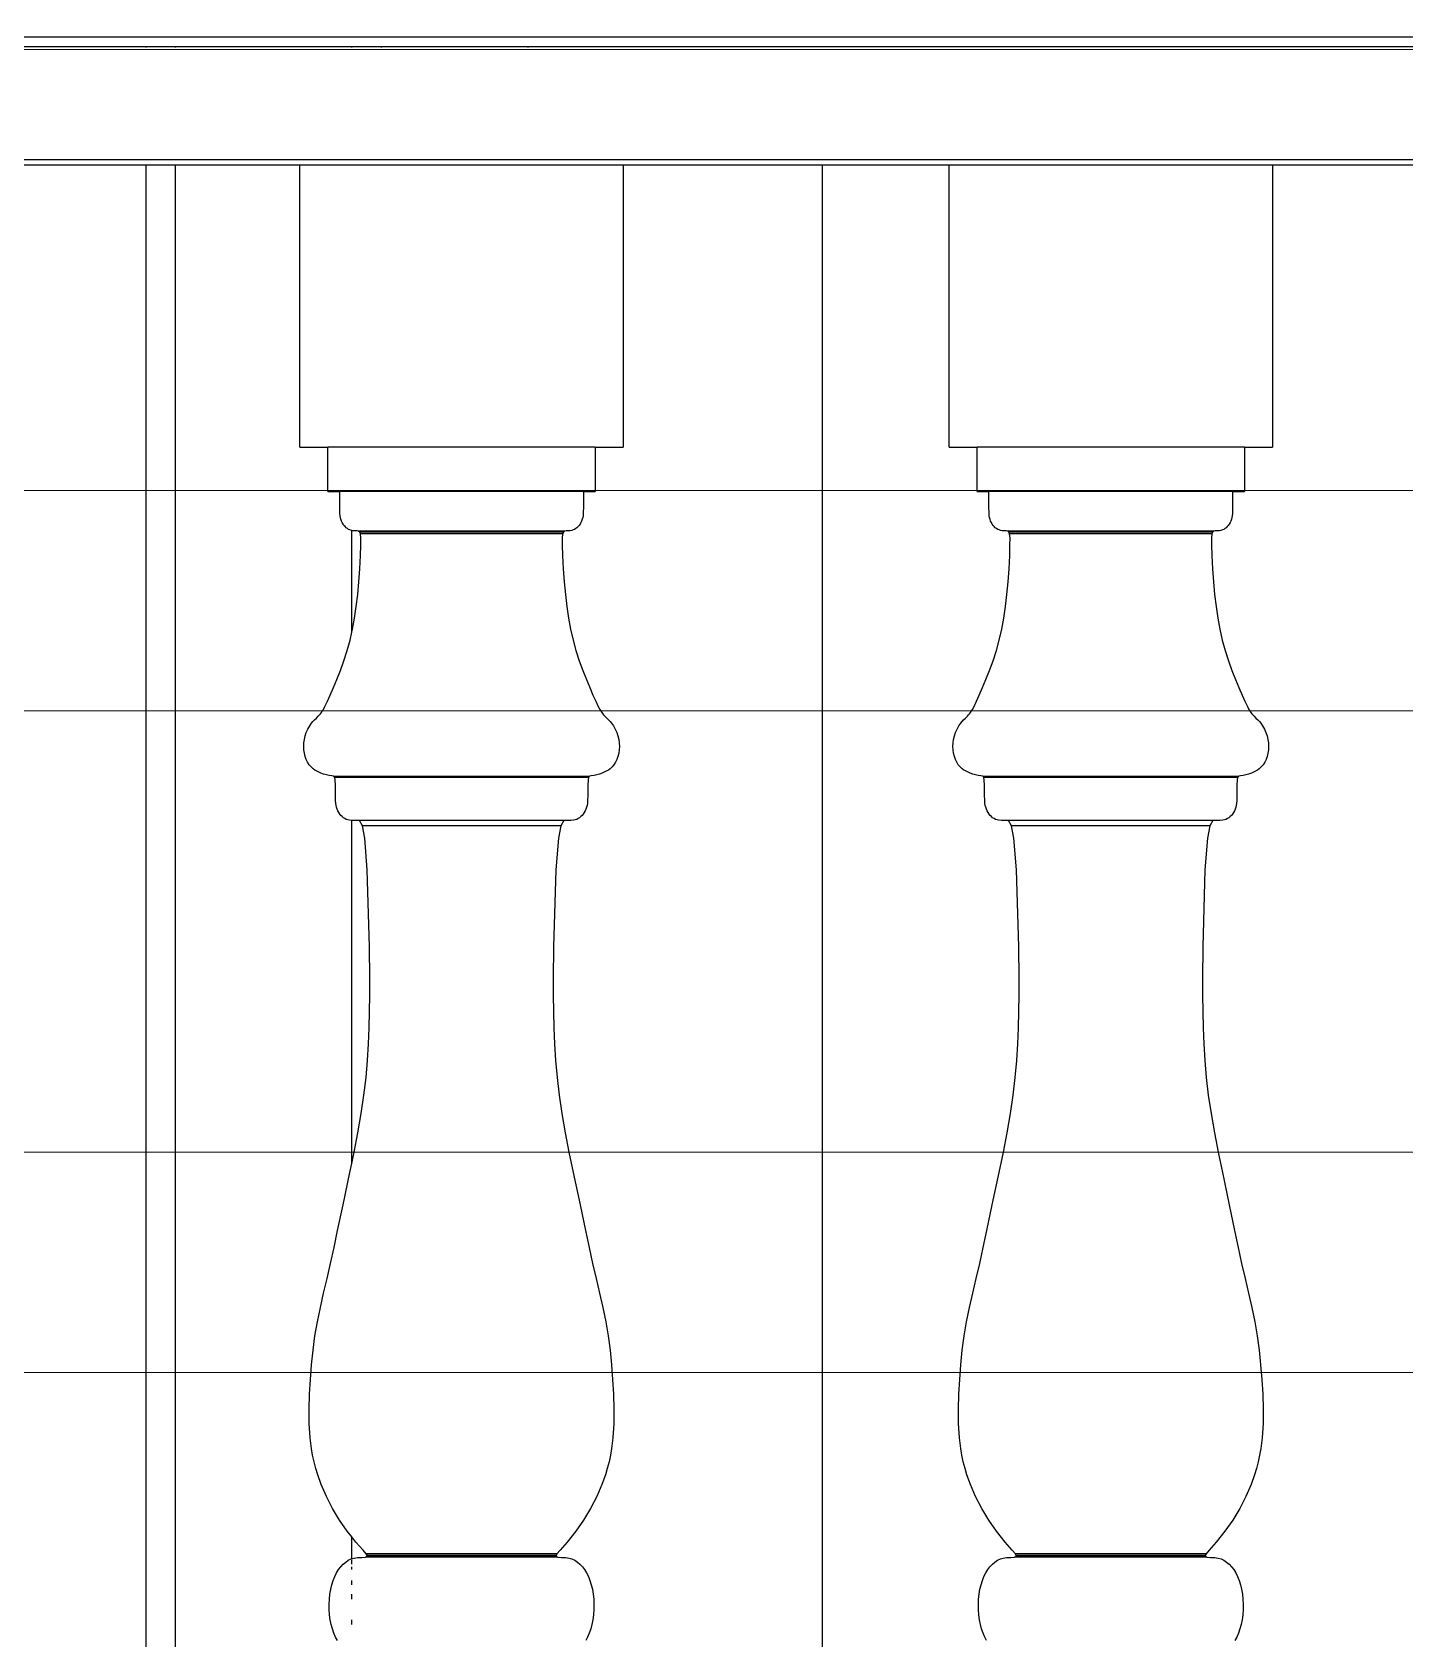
# Model space of a CAD drawing. Header units: inches. Extents: x 37.8 to 126.9, y 5.9 to 51.9.
# Drawn here: x 112.409 to 112.876, y 24.841 to 25.387 of the extents above; entities that cross this region are included whole.
import ezdxf

# ---------------------------------------------------------------- set-up
doc = ezdxf.new("R2010")
doc.units = ezdxf.units.IN
doc.header["$MEASUREMENT"] = 0
doc.layers.add('LAYER1', color=8, linetype='Continuous', lineweight=9)

msp = doc.modelspace()

# ---------------------------------------------------------------- hatches: boundary and pattern name
at = {"layer": 'LAYER1', "true_color": 0xc2b093}
h = msp.add_hatch(dxfattribs=at)
h.set_pattern_fill('ANSI32', color=253, scale=0.6, angle=135)
h.set_pattern_definition([(180, (290.93332, 359.28142), (-1e-17, -0.225), []), (180, (290.85832, 359.35642), (-1e-17, -0.225), [])])
h.paths.add_polyline_path([(106.05653, 37.34228), (106.05653, 37.54228), (106.05653, 37.59228), (106.05653, 37.99228), (106.05653, 38.04228), (106.05653, 38.44228), (106.05653, 38.49228), (106.05653, 38.84228), (107.05653, 38.84228), (107.05653, 38.49228), (107.05653, 38.44228), (107.05653, 38.04228), (107.05653, 37.99228), (107.05653, 37.59228), (107.05653, 37.54228), (107.05653, 37.34228)], flags=16)
h.paths.add_polyline_path([(107.99803, 37.34228), (107.99803, 37.54228), (107.99803, 37.59228), (107.99803, 37.99228), (107.99803, 38.04228), (107.99803, 38.44228), (107.99803, 38.49228), (107.99803, 38.84228), (108.99803, 38.84228), (108.99803, 38.49228), (108.99803, 38.44228), (108.99803, 38.04228), (108.99803, 37.99228), (108.99803, 37.59228), (108.99803, 37.54228), (108.99803, 37.34228)], flags=16)
h.paths.add_polyline_path([(116.59064, 26.14228), (116.59064, 26.94228), (117.19803, 26.94228), (117.19803, 26.14228)])
h.paths.add_polyline_path([(117.39803, 37.34228), (109.19803, 37.34228), (109.19803, 40.69228), (109.19803, 40.99228), (104.09803, 40.99228), (104.09803, 37.34228), (102.15807, 37.34228), (102.15807, 20.54228), (107.51799, 20.54228), (107.51799, 22.74228), (108.71799, 22.74228), (108.71799, 20.54228), (108.91799, 20.54228), (108.91799, 22.74228), (112.11799, 22.74228), (112.11799, 20.54228), (117.39803, 20.54228)])

# ---------------------------------------------------------------- linework, layer by layer
for p, q in [((111.83803, 25.38581), (114.81803, 25.38581)), ((111.83803, 25.38258), (112.44803, 25.38258)), ((112.44803, 25.38218), (112.44803, 25.38258)), ((112.44803, 25.38258), (112.45803, 25.38258)), ((112.45803, 25.38218), (112.45803, 25.38258)), ((112.45803, 25.38258), (112.51803, 25.38258)), ((112.51803, 25.38218), (112.51803, 25.38258)), ((112.51803, 25.38258), (112.52803, 25.38258)), ((112.52803, 25.38258), (112.52803, 25.38218)), ((112.52803, 25.38258), (112.57803, 25.38258)), ((112.57803, 25.38218), (112.57803, 25.38258)), ((112.57803, 25.38258), (112.67803, 25.38258)), ((112.67803, 25.38258), (114.81803, 25.38258)), ((111.83803, 25.34416), (114.81803, 25.34416)), ((112.38957, 25.34228), (112.44803, 25.34228)), ((112.44803, 24.64228), (112.44803, 25.34228)), ((112.44803, 25.34228), (112.45803, 25.34228)), ((112.45803, 24.64228), (112.45803, 25.34228)), ((112.45803, 25.34228), (112.50034, 25.34228)), ((112.50034, 25.24626), (112.50034, 25.34228)), ((112.50034, 25.34228), (112.61034, 25.34228)), ((112.61034, 25.34228), (112.61034, 25.24626)), ((112.61034, 25.34228), (112.67803, 25.34228)), ((112.67803, 24.64228), (112.67803, 25.34228)), ((112.67803, 25.34228), (112.72111, 25.34228)), ((112.72111, 25.24626), (112.72111, 25.34228)), ((112.72111, 25.34228), (112.83111, 25.34228)), ((112.83111, 25.34228), (112.83111, 25.24626)), ((112.83111, 25.34228), (112.94188, 25.34228)), ((112.50034, 25.24626), (112.50987, 25.24626)), ((112.50987, 25.23117), (112.50987, 25.24626)), ((112.6008, 25.24626), (112.50987, 25.24626)), ((112.6008, 25.24626), (112.6008, 25.23117)), ((112.6008, 25.24626), (112.61034, 25.24626)), ((112.72111, 25.24626), (112.73064, 25.24626)), ((112.73064, 25.23117), (112.73064, 25.24626)), ((112.82157, 25.24626), (112.73064, 25.24626)), ((112.82157, 25.24626), (112.82157, 25.23117)), ((112.82157, 25.24626), (112.83111, 25.24626)), ((112.50987, 25.23117), (112.51389, 25.23117)), ((112.5139, 25.22617), (112.51389, 25.23117)), ((112.59678, 25.23117), (112.51389, 25.23117)), ((112.59678, 25.23117), (112.59677, 25.22617)), ((112.59678, 25.23117), (112.6008, 25.23117)), ((112.73064, 25.23117), (112.73466, 25.23117)), ((112.73467, 25.22617), (112.73466, 25.23117)), ((112.81755, 25.23117), (112.73466, 25.23117)), ((112.81755, 25.23117), (112.81754, 25.22617)), ((112.81755, 25.23117), (112.82157, 25.23117)), ((112.51394, 25.22367), (112.5139, 25.22617)), ((112.51401, 25.22296), (112.51394, 25.22367)), ((112.51413, 25.22234), (112.51401, 25.22296)), ((112.59666, 25.22296), (112.59655, 25.22234)), ((112.59673, 25.22367), (112.59666, 25.22296)), ((112.59677, 25.22617), (112.59673, 25.22367)), ((112.73471, 25.22367), (112.73467, 25.22617)), ((112.73478, 25.22296), (112.73471, 25.22367)), ((112.7349, 25.22234), (112.73478, 25.22296)), ((112.81743, 25.22296), (112.81731, 25.22234)), ((112.8175, 25.22367), (112.81743, 25.22296)), ((112.81754, 25.22617), (112.8175, 25.22367)), ((112.51429, 25.22174), (112.51413, 25.22234)), ((112.5145, 25.22117), (112.51429, 25.22174)), ((112.51475, 25.22064), (112.5145, 25.22117)), ((112.51503, 25.22014), (112.51475, 25.22064)), ((112.51535, 25.21969), (112.51503, 25.22014)), ((112.5157, 25.21927), (112.51535, 25.21969)), ((112.51609, 25.2189), (112.5157, 25.21927)), ((112.5165, 25.21859), (112.51609, 25.2189)), ((112.51693, 25.21832), (112.5165, 25.21859)), ((112.51739, 25.21812), (112.51693, 25.21832)), ((112.51786, 25.21797), (112.51739, 25.21812)), ((112.51803, 25.21794), (112.51786, 25.21797)), ((112.51803, 25.21794), (112.51803, 25.21797)), ((112.51837, 25.21788), (112.51803, 25.21794)), ((112.51803, 25.18333), (112.51803, 25.21794)), ((112.5191, 25.21784), (112.51837, 25.21788)), ((112.51981, 25.21783), (112.5191, 25.21784)), ((112.52032, 25.21775), (112.51981, 25.21783)), ((112.5207, 25.2174), (112.52032, 25.21775)), ((112.52803, 25.21775), (112.52032, 25.21775)), ((112.52096, 25.21679), (112.5207, 25.2174)), ((112.52803, 25.2174), (112.5207, 25.2174)), ((112.57803, 25.21775), (112.52803, 25.21775)), ((112.57803, 25.2174), (112.52803, 25.2174)), ((112.59036, 25.21775), (112.57803, 25.21775)), ((112.58997, 25.2174), (112.57803, 25.2174)), ((112.58997, 25.2174), (112.58971, 25.21679)), ((112.59036, 25.21775), (112.58997, 25.2174)), ((112.59086, 25.21783), (112.59036, 25.21775)), ((112.59158, 25.21784), (112.59086, 25.21783)), ((112.5923, 25.21788), (112.59158, 25.21784)), ((112.59281, 25.21797), (112.5923, 25.21788)), ((112.59329, 25.21812), (112.59281, 25.21797)), ((112.59374, 25.21832), (112.59329, 25.21812)), ((112.59418, 25.21859), (112.59374, 25.21832)), ((112.59459, 25.2189), (112.59418, 25.21859)), ((112.59497, 25.21927), (112.59459, 25.2189)), ((112.59532, 25.21969), (112.59497, 25.21927)), ((112.59564, 25.22014), (112.59532, 25.21969)), ((112.59593, 25.22064), (112.59564, 25.22014)), ((112.59618, 25.22117), (112.59593, 25.22064)), ((112.59638, 25.22174), (112.59618, 25.22117)), ((112.59655, 25.22234), (112.59638, 25.22174)), ((112.73506, 25.22174), (112.7349, 25.22234)), ((112.73527, 25.22117), (112.73506, 25.22174)), ((112.73551, 25.22064), (112.73527, 25.22117)), ((112.7358, 25.22014), (112.73551, 25.22064)), ((112.73612, 25.21969), (112.7358, 25.22014)), ((112.73647, 25.21927), (112.73612, 25.21969)), ((112.73685, 25.2189), (112.73647, 25.21927)), ((112.73726, 25.21859), (112.73685, 25.2189)), ((112.7377, 25.21832), (112.73726, 25.21859)), ((112.73816, 25.21812), (112.7377, 25.21832)), ((112.73863, 25.21797), (112.73816, 25.21812)), ((112.73914, 25.21788), (112.73863, 25.21797)), ((112.73987, 25.21784), (112.73914, 25.21788)), ((112.74058, 25.21783), (112.73987, 25.21784)), ((112.74109, 25.21775), (112.74058, 25.21783)), ((112.81113, 25.21775), (112.74109, 25.21775)), ((112.74147, 25.2174), (112.74109, 25.21775)), ((112.81074, 25.2174), (112.74147, 25.2174)), ((112.74173, 25.21679), (112.74147, 25.2174)), ((112.81074, 25.2174), (112.81048, 25.21679)), ((112.81113, 25.21775), (112.81074, 25.2174)), ((112.81163, 25.21783), (112.81113, 25.21775)), ((112.81234, 25.21784), (112.81163, 25.21783)), ((112.81307, 25.21788), (112.81234, 25.21784)), ((112.81358, 25.21797), (112.81307, 25.21788)), ((112.81406, 25.21812), (112.81358, 25.21797)), ((112.81451, 25.21832), (112.81406, 25.21812)), ((112.81495, 25.21859), (112.81451, 25.21832)), ((112.81536, 25.2189), (112.81495, 25.21859)), ((112.81574, 25.21927), (112.81536, 25.2189)), ((112.81609, 25.21969), (112.81574, 25.21927)), ((112.81641, 25.22014), (112.81609, 25.21969)), ((112.8167, 25.22064), (112.81641, 25.22014)), ((112.81694, 25.22117), (112.8167, 25.22064)), ((112.81715, 25.22174), (112.81694, 25.22117)), ((112.81731, 25.22234), (112.81715, 25.22174)), ((112.58971, 25.21679), (112.52096, 25.21679)), ((112.52111, 25.21536), (112.52096, 25.21679)), ((112.52097, 25.20944), (112.52107, 25.21297)), ((112.52107, 25.21297), (112.52111, 25.21536)), ((112.58971, 25.21679), (112.58956, 25.21536)), ((112.58956, 25.21536), (112.5896, 25.21297)), ((112.5896, 25.21297), (112.58971, 25.20944)), ((112.81048, 25.21679), (112.74173, 25.21679)), ((112.74188, 25.21536), (112.74173, 25.21679)), ((112.74174, 25.20944), (112.74184, 25.21297)), ((112.74184, 25.21297), (112.74188, 25.21536)), ((112.81048, 25.21679), (112.81033, 25.21536)), ((112.81033, 25.21536), (112.81037, 25.21297)), ((112.81037, 25.21297), (112.81048, 25.20944)), ((112.52074, 25.20487), (112.52097, 25.20944)), ((112.58971, 25.20944), (112.58993, 25.20487)), ((112.74151, 25.20487), (112.74174, 25.20944)), ((112.81048, 25.20944), (112.8107, 25.20487)), ((112.52043, 25.20046), (112.52074, 25.20487)), ((112.58993, 25.20487), (112.59024, 25.20046)), ((112.7412, 25.20046), (112.74151, 25.20487)), ((112.8107, 25.20487), (112.81101, 25.20046)), ((112.51953, 25.19211), (112.52003, 25.19621)), ((112.52003, 25.19621), (112.52043, 25.20046)), ((112.59024, 25.20046), (112.59064, 25.19621)), ((112.59064, 25.19621), (112.59114, 25.19211)), ((112.7403, 25.19211), (112.7408, 25.19621)), ((112.7408, 25.19621), (112.7412, 25.20046)), ((112.81101, 25.20046), (112.81141, 25.19621)), ((112.81141, 25.19621), (112.81191, 25.19211)), ((112.51895, 25.18817), (112.51953, 25.19211)), ((112.59114, 25.19211), (112.59172, 25.18817)), ((112.73972, 25.18817), (112.7403, 25.19211)), ((112.81191, 25.19211), (112.81249, 25.18817)), ((112.51826, 25.18438), (112.51895, 25.18817)), ((112.59172, 25.18817), (112.59241, 25.18438)), ((112.73903, 25.18438), (112.73972, 25.18817)), ((112.81249, 25.18817), (112.81318, 25.18438)), ((112.51644, 25.17711), (112.51743, 25.1807)), ((112.51743, 25.1807), (112.51803, 25.18333)), ((112.51803, 25.18333), (112.51826, 25.18438)), ((112.59241, 25.18438), (112.59324, 25.1807)), ((112.59324, 25.1807), (112.59424, 25.17711)), ((112.73721, 25.17711), (112.7382, 25.1807)), ((112.7382, 25.1807), (112.73903, 25.18438)), ((112.81318, 25.18438), (112.81401, 25.1807)), ((112.81401, 25.1807), (112.815, 25.17711)), ((112.51531, 25.17366), (112.51644, 25.17711)), ((112.59424, 25.17711), (112.59536, 25.17366)), ((112.73608, 25.17366), (112.73721, 25.17711)), ((112.815, 25.17711), (112.81613, 25.17366)), ((112.5129, 25.1673), (112.51412, 25.17037)), ((112.51412, 25.17037), (112.51531, 25.17366)), ((112.59536, 25.17366), (112.59656, 25.17037)), ((112.59656, 25.17037), (112.59777, 25.1673)), ((112.73367, 25.1673), (112.73489, 25.17037)), ((112.73489, 25.17037), (112.73608, 25.17366)), ((112.81613, 25.17366), (112.81732, 25.17037)), ((112.81732, 25.17037), (112.81854, 25.1673)), ((112.51064, 25.16199), (112.51173, 25.16449)), ((112.51173, 25.16449), (112.5129, 25.1673)), ((112.59777, 25.1673), (112.59895, 25.16449)), ((112.59895, 25.16449), (112.60003, 25.16199)), ((112.73141, 25.16199), (112.7325, 25.16449)), ((112.7325, 25.16449), (112.73367, 25.1673)), ((112.81854, 25.1673), (112.81972, 25.16449)), ((112.81972, 25.16449), (112.8208, 25.16199)), ((112.50833, 25.15712), (112.50887, 25.15814)), ((112.50887, 25.15814), (112.50969, 25.15985)), ((112.50969, 25.15985), (112.51064, 25.16199)), ((112.60003, 25.16199), (112.60098, 25.15985)), ((112.60098, 25.15985), (112.6018, 25.15814)), ((112.6018, 25.15814), (112.60235, 25.15712)), ((112.72909, 25.15712), (112.72964, 25.15814)), ((112.72964, 25.15814), (112.73046, 25.15985)), ((112.73046, 25.15985), (112.73141, 25.16199)), ((112.8208, 25.16199), (112.82175, 25.15985)), ((112.82175, 25.15985), (112.82257, 25.15814)), ((112.82257, 25.15814), (112.82312, 25.15712)), ((112.5037, 25.15146), (112.50432, 25.15237)), ((112.50432, 25.15237), (112.50479, 25.15297)), ((112.50479, 25.15297), (112.50531, 25.15352)), ((112.50531, 25.15352), (112.50595, 25.15415)), ((112.50595, 25.15415), (112.50657, 25.15476)), ((112.50657, 25.15476), (112.50703, 25.15526)), ((112.50703, 25.15526), (112.50734, 25.15564)), ((112.50734, 25.15564), (112.50765, 25.15607)), ((112.50765, 25.15607), (112.50798, 25.15656)), ((112.50798, 25.15656), (112.50833, 25.15712)), ((112.60235, 25.15712), (112.60269, 25.15656)), ((112.60269, 25.15656), (112.60302, 25.15607)), ((112.60302, 25.15607), (112.60334, 25.15564)), ((112.60334, 25.15564), (112.60365, 25.15526)), ((112.60365, 25.15526), (112.60411, 25.15476)), ((112.60411, 25.15476), (112.60472, 25.15415)), ((112.60472, 25.15415), (112.60536, 25.15352)), ((112.60536, 25.15352), (112.60589, 25.15297)), ((112.60589, 25.15297), (112.60635, 25.15237)), ((112.60635, 25.15237), (112.60698, 25.15146)), ((112.72447, 25.15146), (112.72509, 25.15237)), ((112.72509, 25.15237), (112.72556, 25.15297)), ((112.72556, 25.15297), (112.72608, 25.15352)), ((112.72608, 25.15352), (112.72672, 25.15415)), ((112.72672, 25.15415), (112.72734, 25.15476)), ((112.72734, 25.15476), (112.72779, 25.15526)), ((112.72779, 25.15526), (112.7281, 25.15564)), ((112.7281, 25.15564), (112.72842, 25.15607)), ((112.72842, 25.15607), (112.72875, 25.15656)), ((112.72875, 25.15656), (112.72909, 25.15712)), ((112.82312, 25.15712), (112.82346, 25.15656)), ((112.82346, 25.15656), (112.82379, 25.15607)), ((112.82379, 25.15607), (112.82411, 25.15564)), ((112.82411, 25.15564), (112.82442, 25.15526)), ((112.82442, 25.15526), (112.82488, 25.15476)), ((112.82488, 25.15476), (112.82549, 25.15415)), ((112.82549, 25.15415), (112.82613, 25.15352)), ((112.82613, 25.15352), (112.82665, 25.15297)), ((112.82665, 25.15297), (112.82712, 25.15237)), ((112.82712, 25.15237), (112.82775, 25.15146)), ((112.50171, 25.14569), (112.50187, 25.14689)), ((112.50187, 25.14689), (112.50215, 25.14808)), ((112.50215, 25.14808), (112.50254, 25.14925)), ((112.50254, 25.14925), (112.50306, 25.15038)), ((112.50306, 25.15038), (112.5037, 25.15146)), ((112.60698, 25.15146), (112.60762, 25.15038)), ((112.60762, 25.15038), (112.60813, 25.14925)), ((112.60813, 25.14925), (112.60852, 25.14808)), ((112.60852, 25.14808), (112.6088, 25.14689)), ((112.6088, 25.14689), (112.60896, 25.14569)), ((112.72248, 25.14569), (112.72264, 25.14689)), ((112.72264, 25.14689), (112.72292, 25.14808)), ((112.72292, 25.14808), (112.72331, 25.14925)), ((112.72331, 25.14925), (112.72383, 25.15038)), ((112.72383, 25.15038), (112.72447, 25.15146)), ((112.82775, 25.15146), (112.82839, 25.15038)), ((112.82839, 25.15038), (112.8289, 25.14925)), ((112.8289, 25.14925), (112.82929, 25.14808)), ((112.82929, 25.14808), (112.82957, 25.14689)), ((112.82957, 25.14689), (112.82973, 25.14569)), ((112.50166, 25.1445), (112.50171, 25.14569)), ((112.50172, 25.14333), (112.50166, 25.1445)), ((112.50188, 25.14219), (112.50172, 25.14333)), ((112.50215, 25.14111), (112.50188, 25.14219)), ((112.50251, 25.14008), (112.50215, 25.14111)), ((112.60853, 25.14111), (112.60817, 25.14008)), ((112.60879, 25.14219), (112.60853, 25.14111)), ((112.60895, 25.14333), (112.60879, 25.14219)), ((112.60901, 25.1445), (112.60895, 25.14333)), ((112.60896, 25.14569), (112.60901, 25.1445)), ((112.72243, 25.1445), (112.72248, 25.14569)), ((112.72249, 25.14333), (112.72243, 25.1445)), ((112.72265, 25.14219), (112.72249, 25.14333)), ((112.72292, 25.14111), (112.72265, 25.14219)), ((112.72328, 25.14008), (112.72292, 25.14111)), ((112.8293, 25.14111), (112.82894, 25.14008)), ((112.82956, 25.14219), (112.8293, 25.14111)), ((112.82972, 25.14333), (112.82956, 25.14219)), ((112.82978, 25.1445), (112.82972, 25.14333)), ((112.82973, 25.14569), (112.82978, 25.1445)), ((112.50296, 25.13914), (112.50251, 25.14008)), ((112.5035, 25.13829), (112.50296, 25.13914)), ((112.50414, 25.13754), (112.5035, 25.13829)), ((112.50482, 25.13692), (112.50414, 25.13754)), ((112.5054, 25.13647), (112.50482, 25.13692)), ((112.50589, 25.13617), (112.5054, 25.13647)), ((112.50658, 25.13582), (112.50589, 25.13617)), ((112.50751, 25.13544), (112.50658, 25.13582)), ((112.50843, 25.13512), (112.50751, 25.13544)), ((112.60317, 25.13544), (112.60224, 25.13512)), ((112.60409, 25.13582), (112.60317, 25.13544)), ((112.60479, 25.13617), (112.60409, 25.13582)), ((112.60527, 25.13647), (112.60479, 25.13617)), ((112.60586, 25.13692), (112.60527, 25.13647)), ((112.60654, 25.13754), (112.60586, 25.13692)), ((112.60717, 25.13829), (112.60654, 25.13754)), ((112.60771, 25.13914), (112.60717, 25.13829)), ((112.60817, 25.14008), (112.60771, 25.13914)), ((112.72373, 25.13914), (112.72328, 25.14008)), ((112.72427, 25.13829), (112.72373, 25.13914)), ((112.7249, 25.13754), (112.72427, 25.13829)), ((112.72559, 25.13692), (112.7249, 25.13754)), ((112.72617, 25.13647), (112.72559, 25.13692)), ((112.72666, 25.13617), (112.72617, 25.13647)), ((112.72735, 25.13582), (112.72666, 25.13617)), ((112.72828, 25.13544), (112.72735, 25.13582)), ((112.7292, 25.13512), (112.72828, 25.13544)), ((112.82393, 25.13544), (112.82301, 25.13512)), ((112.82486, 25.13582), (112.82393, 25.13544)), ((112.82556, 25.13617), (112.82486, 25.13582)), ((112.82604, 25.13647), (112.82556, 25.13617)), ((112.82663, 25.13692), (112.82604, 25.13647)), ((112.82731, 25.13754), (112.82663, 25.13692)), ((112.82794, 25.13829), (112.82731, 25.13754)), ((112.82848, 25.13914), (112.82794, 25.13829)), ((112.82894, 25.14008), (112.82848, 25.13914)), ((112.50936, 25.13487), (112.50843, 25.13512)), ((112.51028, 25.13466), (112.50936, 25.13487)), ((112.51121, 25.13449), (112.51028, 25.13466)), ((112.51179, 25.13439), (112.51121, 25.13449)), ((112.51202, 25.13432), (112.51179, 25.13439)), ((112.5122, 25.13392), (112.51202, 25.13432)), ((112.51803, 25.13432), (112.51202, 25.13432)), ((112.51233, 25.13312), (112.5122, 25.13392)), ((112.51803, 25.13392), (112.5122, 25.13392)), ((112.51243, 25.1312), (112.51233, 25.13312)), ((112.51244, 25.12803), (112.51243, 25.1312)), ((112.52803, 25.13432), (112.51803, 25.13432)), ((112.52803, 25.13392), (112.51803, 25.13392)), ((112.57803, 25.13432), (112.52803, 25.13432)), ((112.57803, 25.13392), (112.52803, 25.13392)), ((112.59866, 25.13432), (112.57803, 25.13432)), ((112.59847, 25.13392), (112.57803, 25.13392)), ((112.59824, 25.1312), (112.59823, 25.12803)), ((112.59834, 25.13312), (112.59824, 25.1312)), ((112.59847, 25.13392), (112.59834, 25.13312)), ((112.59866, 25.13432), (112.59847, 25.13392)), ((112.59888, 25.13439), (112.59866, 25.13432)), ((112.59946, 25.13449), (112.59888, 25.13439)), ((112.60039, 25.13466), (112.59946, 25.13449)), ((112.60131, 25.13487), (112.60039, 25.13466)), ((112.60224, 25.13512), (112.60131, 25.13487)), ((112.73013, 25.13487), (112.7292, 25.13512)), ((112.73105, 25.13466), (112.73013, 25.13487)), ((112.73198, 25.13449), (112.73105, 25.13466)), ((112.73256, 25.13439), (112.73198, 25.13449)), ((112.73278, 25.13432), (112.73256, 25.13439)), ((112.81943, 25.13432), (112.73278, 25.13432)), ((112.73297, 25.13392), (112.73278, 25.13432)), ((112.81924, 25.13392), (112.73297, 25.13392)), ((112.7331, 25.13312), (112.73297, 25.13392)), ((112.7332, 25.1312), (112.7331, 25.13312)), ((112.73321, 25.12803), (112.7332, 25.1312)), ((112.81901, 25.1312), (112.819, 25.12803)), ((112.81911, 25.13312), (112.81901, 25.1312)), ((112.81924, 25.13392), (112.81911, 25.13312)), ((112.81943, 25.13432), (112.81924, 25.13392)), ((112.81965, 25.13439), (112.81943, 25.13432)), ((112.82023, 25.13449), (112.81965, 25.13439)), ((112.82116, 25.13466), (112.82023, 25.13449)), ((112.82208, 25.13487), (112.82116, 25.13466)), ((112.82301, 25.13512), (112.82208, 25.13487)), ((112.51248, 25.12604), (112.51244, 25.12803)), ((112.51255, 25.12516), (112.51248, 25.12604)), ((112.51266, 25.12447), (112.51255, 25.12516)), ((112.59813, 25.12516), (112.59801, 25.12447)), ((112.59819, 25.12604), (112.59813, 25.12516)), ((112.59823, 25.12803), (112.59819, 25.12604)), ((112.73325, 25.12604), (112.73321, 25.12803)), ((112.73331, 25.12516), (112.73325, 25.12604)), ((112.73343, 25.12447), (112.73331, 25.12516)), ((112.8189, 25.12516), (112.81878, 25.12447)), ((112.81896, 25.12604), (112.8189, 25.12516)), ((112.819, 25.12803), (112.81896, 25.12604)), ((112.51283, 25.12381), (112.51266, 25.12447)), ((112.51304, 25.12318), (112.51283, 25.12381)), ((112.5133, 25.12258), (112.51304, 25.12318)), ((112.5136, 25.12202), (112.5133, 25.12258)), ((112.51395, 25.1215), (112.5136, 25.12202)), ((112.51433, 25.12103), (112.51395, 25.1215)), ((112.51474, 25.12062), (112.51433, 25.12103)), ((112.51518, 25.12025), (112.51474, 25.12062)), ((112.51565, 25.11995), (112.51518, 25.12025)), ((112.51615, 25.1197), (112.51565, 25.11995)), ((112.51667, 25.11952), (112.51615, 25.1197)), ((112.51721, 25.11941), (112.51667, 25.11952)), ((112.51803, 25.11936), (112.51721, 25.11941)), ((112.51823, 25.11935), (112.51803, 25.11936)), ((112.51803, 25.00271), (112.51803, 25.11936)), ((112.51951, 25.11933), (112.51823, 25.11935)), ((112.52059, 25.11926), (112.51951, 25.11933)), ((112.5216, 25.1175), (112.52059, 25.11926)), ((112.52803, 25.11926), (112.52059, 25.11926)), ((112.57803, 25.11926), (112.52803, 25.11926)), ((112.59008, 25.11926), (112.57803, 25.11926)), ((112.59008, 25.11926), (112.58907, 25.1175)), ((112.59117, 25.11933), (112.59008, 25.11926)), ((112.59245, 25.11935), (112.59117, 25.11933)), ((112.59346, 25.11941), (112.59245, 25.11935)), ((112.59401, 25.11952), (112.59346, 25.11941)), ((112.59452, 25.1197), (112.59401, 25.11952)), ((112.59502, 25.11995), (112.59452, 25.1197)), ((112.59549, 25.12025), (112.59502, 25.11995)), ((112.59594, 25.12062), (112.59549, 25.12025)), ((112.59635, 25.12103), (112.59594, 25.12062)), ((112.59673, 25.1215), (112.59635, 25.12103)), ((112.59707, 25.12202), (112.59673, 25.1215)), ((112.59737, 25.12258), (112.59707, 25.12202)), ((112.59763, 25.12318), (112.59737, 25.12258)), ((112.59785, 25.12381), (112.59763, 25.12318)), ((112.59801, 25.12447), (112.59785, 25.12381)), ((112.7336, 25.12381), (112.73343, 25.12447)), ((112.73381, 25.12318), (112.7336, 25.12381)), ((112.73407, 25.12258), (112.73381, 25.12318)), ((112.73437, 25.12202), (112.73407, 25.12258)), ((112.73472, 25.1215), (112.73437, 25.12202)), ((112.73509, 25.12103), (112.73472, 25.1215)), ((112.73551, 25.12062), (112.73509, 25.12103)), ((112.73595, 25.12025), (112.73551, 25.12062)), ((112.73642, 25.11995), (112.73595, 25.12025)), ((112.73692, 25.1197), (112.73642, 25.11995)), ((112.73744, 25.11952), (112.73692, 25.1197)), ((112.73798, 25.11941), (112.73744, 25.11952)), ((112.739, 25.11935), (112.73798, 25.11941)), ((112.74028, 25.11933), (112.739, 25.11935)), ((112.74136, 25.11926), (112.74028, 25.11933)), ((112.81085, 25.11926), (112.74136, 25.11926)), ((112.74237, 25.1175), (112.74136, 25.11926)), ((112.81085, 25.11926), (112.80984, 25.1175)), ((112.81194, 25.11933), (112.81085, 25.11926)), ((112.81322, 25.11935), (112.81194, 25.11933)), ((112.81423, 25.11941), (112.81322, 25.11935)), ((112.81478, 25.11952), (112.81423, 25.11941)), ((112.81529, 25.1197), (112.81478, 25.11952)), ((112.81579, 25.11995), (112.81529, 25.1197)), ((112.81626, 25.12025), (112.81579, 25.11995)), ((112.81671, 25.12062), (112.81626, 25.12025)), ((112.81712, 25.12103), (112.81671, 25.12062)), ((112.8175, 25.1215), (112.81712, 25.12103)), ((112.81784, 25.12202), (112.8175, 25.1215)), ((112.81814, 25.12258), (112.81784, 25.12202)), ((112.8184, 25.12318), (112.81814, 25.12258)), ((112.81862, 25.12381), (112.8184, 25.12318)), ((112.81878, 25.12447), (112.81862, 25.12381)), ((112.58907, 25.1175), (112.5216, 25.1175)), ((112.52242, 25.11334), (112.5216, 25.1175)), ((112.58907, 25.1175), (112.58825, 25.11334)), ((112.80984, 25.1175), (112.74237, 25.1175)), ((112.74319, 25.11334), (112.74237, 25.1175)), ((112.80984, 25.1175), (112.80902, 25.11334)), ((112.52329, 25.10258), (112.52242, 25.11334)), ((112.58825, 25.11334), (112.58739, 25.10258)), ((112.74405, 25.10258), (112.74319, 25.11334)), ((112.80902, 25.11334), (112.80816, 25.10258)), ((112.52404, 25.07637), (112.52329, 25.10258)), ((112.58739, 25.10258), (112.58663, 25.07637)), ((112.74481, 25.07637), (112.74405, 25.10258)), ((112.80816, 25.10258), (112.8074, 25.07637)), ((112.52417, 25.06557), (112.52404, 25.07637)), ((112.58663, 25.07637), (112.5865, 25.06557)), ((112.74494, 25.06557), (112.74481, 25.07637)), ((112.8074, 25.07637), (112.80727, 25.06557)), ((112.52414, 25.05992), (112.52417, 25.06557)), ((112.5865, 25.06557), (112.58654, 25.05992)), ((112.74491, 25.05992), (112.74494, 25.06557)), ((112.80727, 25.06557), (112.80731, 25.05992)), ((112.52407, 25.05437), (112.52414, 25.05992)), ((112.58654, 25.05992), (112.58661, 25.05437)), ((112.74484, 25.05437), (112.74491, 25.05992)), ((112.80731, 25.05992), (112.80738, 25.05437)), ((112.52393, 25.04885), (112.52407, 25.05437)), ((112.58661, 25.05437), (112.58674, 25.04885)), ((112.7447, 25.04885), (112.74484, 25.05437)), ((112.80738, 25.05437), (112.80751, 25.04885)), ((112.5237, 25.04331), (112.52393, 25.04885)), ((112.58674, 25.04885), (112.58697, 25.04331)), ((112.74447, 25.04331), (112.7447, 25.04885)), ((112.80751, 25.04885), (112.80774, 25.04331)), ((112.52335, 25.03768), (112.5237, 25.04331)), ((112.58697, 25.04331), (112.58732, 25.03768)), ((112.74412, 25.03768), (112.74447, 25.04331)), ((112.80774, 25.04331), (112.80809, 25.03768)), ((112.52285, 25.03191), (112.52335, 25.03768)), ((112.58732, 25.03768), (112.58783, 25.03191)), ((112.74362, 25.03191), (112.74412, 25.03768)), ((112.80809, 25.03768), (112.80859, 25.03191)), ((112.52215, 25.02592), (112.52285, 25.03191)), ((112.58783, 25.03191), (112.58852, 25.02592)), ((112.74292, 25.02592), (112.74362, 25.03191)), ((112.80859, 25.03191), (112.80929, 25.02592)), ((112.52123, 25.01965), (112.52215, 25.02592)), ((112.58852, 25.02592), (112.58944, 25.01965)), ((112.742, 25.01965), (112.74292, 25.02592)), ((112.80929, 25.02592), (112.81021, 25.01965)), ((112.5201, 25.01314), (112.52123, 25.01965)), ((112.58944, 25.01965), (112.59058, 25.01314)), ((112.74087, 25.01314), (112.742, 25.01965)), ((112.81021, 25.01965), (112.81134, 25.01314)), ((112.51881, 25.00648), (112.5201, 25.01314)), ((112.59058, 25.01314), (112.59186, 25.00648)), ((112.73958, 25.00648), (112.74087, 25.01314)), ((112.81134, 25.01314), (112.81263, 25.00648)), ((112.51803, 25.00271), (112.51881, 25.00648)), ((112.59186, 25.00648), (112.5933, 24.99956)), ((112.73815, 24.99956), (112.73958, 25.00648)), ((112.81263, 25.00648), (112.81407, 24.99956)), ((112.51504, 24.98865), (112.51738, 24.99956)), ((112.51738, 24.99956), (112.51803, 25.00271)), ((112.5933, 24.99956), (112.59563, 24.98865)), ((112.73581, 24.98865), (112.73815, 24.99956)), ((112.81407, 24.99956), (112.8164, 24.98865)), ((112.51319, 24.97987), (112.51504, 24.98865)), ((112.59563, 24.98865), (112.59748, 24.97987)), ((112.73396, 24.97987), (112.73581, 24.98865)), ((112.8164, 24.98865), (112.81825, 24.97987)), ((112.51199, 24.97412), (112.51319, 24.97987)), ((112.59748, 24.97987), (112.59868, 24.97412)), ((112.73276, 24.97412), (112.73396, 24.97987)), ((112.81825, 24.97987), (112.81945, 24.97412)), ((112.51081, 24.96869), (112.51199, 24.97412)), ((112.59868, 24.97412), (112.59986, 24.96869)), ((112.73158, 24.96869), (112.73276, 24.97412)), ((112.81945, 24.97412), (112.82063, 24.96869)), ((112.50961, 24.96352), (112.51081, 24.96869)), ((112.59986, 24.96869), (112.60107, 24.96352)), ((112.73038, 24.96352), (112.73158, 24.96869)), ((112.82063, 24.96869), (112.82184, 24.96352)), ((112.50843, 24.95853), (112.50961, 24.96352)), ((112.60107, 24.96352), (112.60224, 24.95853)), ((112.7292, 24.95853), (112.73038, 24.96352)), ((112.82184, 24.96352), (112.82301, 24.95853)), ((112.50732, 24.95367), (112.50843, 24.95853)), ((112.60224, 24.95853), (112.60335, 24.95367)), ((112.72809, 24.95367), (112.7292, 24.95853)), ((112.82301, 24.95853), (112.82412, 24.95367)), ((112.50633, 24.94887), (112.50732, 24.95367)), ((112.60335, 24.95367), (112.60435, 24.94887)), ((112.7271, 24.94887), (112.72809, 24.95367)), ((112.82412, 24.95367), (112.82512, 24.94887)), ((112.50549, 24.94407), (112.50633, 24.94887)), ((112.60435, 24.94887), (112.60518, 24.94407)), ((112.72626, 24.94407), (112.7271, 24.94887)), ((112.82512, 24.94887), (112.82595, 24.94407)), ((112.50436, 24.93425), (112.50485, 24.9392)), ((112.50485, 24.9392), (112.50549, 24.94407)), ((112.60518, 24.94407), (112.60582, 24.9392)), ((112.60582, 24.9392), (112.60631, 24.93425)), ((112.72513, 24.93425), (112.72562, 24.9392)), ((112.72562, 24.9392), (112.72626, 24.94407)), ((112.82595, 24.94407), (112.82659, 24.9392)), ((112.82659, 24.9392), (112.82708, 24.93425)), ((112.50397, 24.92922), (112.50436, 24.93425)), ((112.60631, 24.93425), (112.60671, 24.92922)), ((112.72474, 24.92922), (112.72513, 24.93425)), ((112.82708, 24.93425), (112.82748, 24.92922)), ((112.50366, 24.92418), (112.50397, 24.92922)), ((112.60671, 24.92922), (112.60701, 24.92418)), ((112.72443, 24.92418), (112.72474, 24.92922)), ((112.82748, 24.92922), (112.82778, 24.92418)), ((112.50351, 24.91915), (112.50366, 24.92418)), ((112.60701, 24.92418), (112.60717, 24.91915)), ((112.72428, 24.91915), (112.72443, 24.92418)), ((112.82778, 24.92418), (112.82793, 24.91915)), ((112.50356, 24.91419), (112.50351, 24.91915)), ((112.60717, 24.91915), (112.60712, 24.91419)), ((112.72433, 24.91419), (112.72428, 24.91915)), ((112.82793, 24.91915), (112.82789, 24.91419)), ((112.50386, 24.90932), (112.50356, 24.91419)), ((112.60712, 24.91419), (112.60681, 24.90932)), ((112.72463, 24.90932), (112.72433, 24.91419)), ((112.82789, 24.91419), (112.82758, 24.90932)), ((112.5043, 24.90576), (112.50386, 24.90932)), ((112.60681, 24.90932), (112.60637, 24.90576)), ((112.72507, 24.90576), (112.72463, 24.90932)), ((112.82758, 24.90932), (112.82714, 24.90576)), ((112.5047, 24.90345), (112.5043, 24.90576)), ((112.50519, 24.90117), (112.5047, 24.90345)), ((112.50578, 24.89895), (112.50519, 24.90117)), ((112.60548, 24.90117), (112.6049, 24.89895)), ((112.60597, 24.90345), (112.60548, 24.90117)), ((112.60637, 24.90576), (112.60597, 24.90345)), ((112.72547, 24.90345), (112.72507, 24.90576)), ((112.72596, 24.90117), (112.72547, 24.90345)), ((112.72655, 24.89895), (112.72596, 24.90117)), ((112.82625, 24.90117), (112.82567, 24.89895)), ((112.82674, 24.90345), (112.82625, 24.90117)), ((112.82714, 24.90576), (112.82674, 24.90345)), ((112.50645, 24.89676), (112.50578, 24.89895)), ((112.5076, 24.89355), (112.50645, 24.89676)), ((112.60423, 24.89676), (112.60308, 24.89355)), ((112.6049, 24.89895), (112.60423, 24.89676)), ((112.72722, 24.89676), (112.72655, 24.89895)), ((112.72837, 24.89355), (112.72722, 24.89676)), ((112.825, 24.89676), (112.82384, 24.89355)), ((112.82567, 24.89895), (112.825, 24.89676)), ((112.50939, 24.88937), (112.5076, 24.89355)), ((112.60308, 24.89355), (112.60129, 24.88937)), ((112.73016, 24.88937), (112.72837, 24.89355)), ((112.82384, 24.89355), (112.82206, 24.88937)), ((112.51146, 24.88531), (112.50939, 24.88937)), ((112.51383, 24.88138), (112.51146, 24.88531)), ((112.59921, 24.88531), (112.59684, 24.88138)), ((112.60129, 24.88937), (112.59921, 24.88531)), ((112.73223, 24.88531), (112.73016, 24.88937)), ((112.7346, 24.88138), (112.73223, 24.88531)), ((112.81998, 24.88531), (112.81761, 24.88138)), ((112.82206, 24.88937), (112.81998, 24.88531)), ((112.51649, 24.87758), (112.51383, 24.88138)), ((112.59684, 24.88138), (112.59419, 24.87758)), ((112.73726, 24.87758), (112.7346, 24.88138)), ((112.81761, 24.88138), (112.81496, 24.87758)), ((112.51803, 24.87565), (112.51649, 24.87758)), ((112.51943, 24.87389), (112.51803, 24.87565)), ((112.51803, 24.86825), (112.51803, 24.87565)), ((112.52183, 24.87121), (112.51943, 24.87389)), ((112.59124, 24.87389), (112.58884, 24.87121)), ((112.59419, 24.87758), (112.59124, 24.87389)), ((112.7402, 24.87389), (112.73726, 24.87758)), ((112.7426, 24.87121), (112.7402, 24.87389)), ((112.81201, 24.87389), (112.80961, 24.87121)), ((112.81496, 24.87758), (112.81201, 24.87389)), ((112.51593, 24.86714), (112.51683, 24.86773)), ((112.51683, 24.86773), (112.51779, 24.86818)), ((112.51779, 24.86818), (112.51803, 24.86825)), ((112.51803, 24.86825), (112.51878, 24.86847)), ((112.51803, 24.86818), (112.51803, 24.86825)), ((112.51803, 24.86641), (112.51803, 24.86773)), ((112.51878, 24.86847), (112.5199, 24.86864)), ((112.5199, 24.86864), (112.52137, 24.86871)), ((112.52137, 24.86871), (112.52263, 24.86875)), ((112.52293, 24.86997), (112.52183, 24.87121)), ((112.52263, 24.86875), (112.52312, 24.86896)), ((112.52803, 24.86875), (112.52263, 24.86875)), ((112.58775, 24.86997), (112.52293, 24.86997)), ((112.52322, 24.86937), (112.52293, 24.86997)), ((112.52312, 24.86896), (112.52322, 24.86937)), ((112.52803, 24.86896), (112.52312, 24.86896)), ((112.52803, 24.86937), (112.52322, 24.86937)), ((112.57803, 24.86937), (112.52803, 24.86937)), ((112.57803, 24.86896), (112.52803, 24.86896)), ((112.57803, 24.86875), (112.52803, 24.86875)), ((112.58746, 24.86937), (112.57803, 24.86937)), ((112.58756, 24.86896), (112.57803, 24.86896)), ((112.58805, 24.86875), (112.57803, 24.86875)), ((112.58775, 24.86997), (112.58746, 24.86937)), ((112.58746, 24.86937), (112.58756, 24.86896)), ((112.58756, 24.86896), (112.58805, 24.86875)), ((112.58884, 24.87121), (112.58775, 24.86997)), ((112.58805, 24.86875), (112.58931, 24.86871)), ((112.58931, 24.86871), (112.59078, 24.86864)), ((112.59078, 24.86864), (112.5919, 24.86847)), ((112.5919, 24.86847), (112.59289, 24.86818)), ((112.59289, 24.86818), (112.59384, 24.86773)), ((112.59384, 24.86773), (112.59475, 24.86714)), ((112.7367, 24.86714), (112.7376, 24.86773)), ((112.7376, 24.86773), (112.73856, 24.86818)), ((112.73856, 24.86818), (112.73954, 24.86847)), ((112.73954, 24.86847), (112.74066, 24.86864)), ((112.74066, 24.86864), (112.74213, 24.86871)), ((112.74213, 24.86871), (112.7434, 24.86875)), ((112.7437, 24.86997), (112.7426, 24.87121)), ((112.7434, 24.86875), (112.74389, 24.86896)), ((112.80882, 24.86875), (112.7434, 24.86875)), ((112.80852, 24.86997), (112.7437, 24.86997)), ((112.74399, 24.86937), (112.7437, 24.86997)), ((112.74389, 24.86896), (112.74399, 24.86937)), ((112.80833, 24.86896), (112.74389, 24.86896)), ((112.80823, 24.86937), (112.74399, 24.86937)), ((112.80852, 24.86997), (112.80823, 24.86937)), ((112.80823, 24.86937), (112.80833, 24.86896)), ((112.80833, 24.86896), (112.80882, 24.86875)), ((112.80961, 24.87121), (112.80852, 24.86997)), ((112.80882, 24.86875), (112.81008, 24.86871)), ((112.81008, 24.86871), (112.81155, 24.86864)), ((112.81155, 24.86864), (112.81267, 24.86847)), ((112.81267, 24.86847), (112.81366, 24.86818)), ((112.81366, 24.86818), (112.81461, 24.86773)), ((112.81461, 24.86773), (112.81552, 24.86714)), ((112.51222, 24.8622), (112.51283, 24.86343)), ((112.51283, 24.86343), (112.51351, 24.86455)), ((112.51351, 24.86455), (112.51426, 24.86554)), ((112.51426, 24.86554), (112.51507, 24.86641)), ((112.51507, 24.86641), (112.51593, 24.86714)), ((112.51803, 24.86455), (112.51803, 24.86554)), ((112.59475, 24.86714), (112.59561, 24.86641)), ((112.59561, 24.86641), (112.59641, 24.86554)), ((112.59641, 24.86554), (112.59716, 24.86455)), ((112.59716, 24.86455), (112.59784, 24.86343)), ((112.59784, 24.86343), (112.59845, 24.8622)), ((112.73299, 24.8622), (112.7336, 24.86343)), ((112.7336, 24.86343), (112.73428, 24.86455)), ((112.73428, 24.86455), (112.73503, 24.86554)), ((112.73503, 24.86554), (112.73584, 24.86641)), ((112.73584, 24.86641), (112.7367, 24.86714)), ((112.81552, 24.86714), (112.81638, 24.86641)), ((112.81638, 24.86641), (112.81718, 24.86554)), ((112.81718, 24.86554), (112.81793, 24.86455)), ((112.81793, 24.86455), (112.81861, 24.86343)), ((112.81861, 24.86343), (112.81922, 24.8622)), ((112.51058, 24.85624), (112.51085, 24.85787)), ((112.51085, 24.85787), (112.51122, 24.85941)), ((112.51122, 24.85941), (112.51168, 24.86086)), ((112.51168, 24.86086), (112.51222, 24.8622)), ((112.51803, 24.85941), (112.51803, 24.86086)), ((112.59845, 24.8622), (112.59899, 24.86086)), ((112.59899, 24.86086), (112.59945, 24.85941)), ((112.59945, 24.85941), (112.59982, 24.85787)), ((112.59982, 24.85787), (112.6001, 24.85624)), ((112.73134, 24.85624), (112.73162, 24.85787)), ((112.73162, 24.85787), (112.73199, 24.85941)), ((112.73199, 24.85941), (112.73245, 24.86086)), ((112.73245, 24.86086), (112.73299, 24.8622)), ((112.81922, 24.8622), (112.81976, 24.86086)), ((112.81976, 24.86086), (112.82022, 24.85941)), ((112.82022, 24.85941), (112.82059, 24.85787)), ((112.82059, 24.85787), (112.82087, 24.85624)), ((112.51031, 24.85274), (112.51039, 24.85452)), ((112.51033, 24.85097), (112.51031, 24.85274)), ((112.51039, 24.85452), (112.51058, 24.85624)), ((112.51803, 24.85452), (112.51803, 24.85624)), ((112.6001, 24.85624), (112.60028, 24.85452)), ((112.60028, 24.85452), (112.60036, 24.85274)), ((112.60036, 24.85274), (112.60034, 24.85097)), ((112.73108, 24.85274), (112.73116, 24.85452)), ((112.7311, 24.85097), (112.73108, 24.85274)), ((112.73116, 24.85452), (112.73134, 24.85624)), ((112.82087, 24.85624), (112.82105, 24.85452)), ((112.82105, 24.85452), (112.82113, 24.85274)), ((112.82113, 24.85274), (112.82111, 24.85097)), ((112.51046, 24.8492), (112.51033, 24.85097)), ((112.51068, 24.8475), (112.51046, 24.8492)), ((112.511, 24.84589), (112.51068, 24.8475)), ((112.51141, 24.84436), (112.511, 24.84589)), ((112.51803, 24.84589), (112.51803, 24.8475)), ((112.59967, 24.84589), (112.59926, 24.84436)), ((112.59999, 24.8475), (112.59967, 24.84589)), ((112.60021, 24.8492), (112.59999, 24.8475)), ((112.60034, 24.85097), (112.60021, 24.8492)), ((112.73123, 24.8492), (112.7311, 24.85097)), ((112.73145, 24.8475), (112.73123, 24.8492)), ((112.73177, 24.84589), (112.73145, 24.8475)), ((112.73218, 24.84436), (112.73177, 24.84589)), ((112.82044, 24.84589), (112.82003, 24.84436)), ((112.82076, 24.8475), (112.82044, 24.84589)), ((112.82098, 24.8492), (112.82076, 24.8475)), ((112.82111, 24.85097), (112.82098, 24.8492)), ((112.5119, 24.84293), (112.51141, 24.84436)), ((112.51247, 24.84161), (112.5119, 24.84293)), ((112.51312, 24.8404), (112.51247, 24.84161)), ((112.5982, 24.84161), (112.59756, 24.8404)), ((112.59877, 24.84293), (112.5982, 24.84161)), ((112.59926, 24.84436), (112.59877, 24.84293)), ((112.73267, 24.84293), (112.73218, 24.84436)), ((112.73324, 24.84161), (112.73267, 24.84293)), ((112.73389, 24.8404), (112.73324, 24.84161)), ((112.81897, 24.84161), (112.81832, 24.8404)), ((112.81954, 24.84293), (112.81897, 24.84161)), ((112.82003, 24.84436), (112.81954, 24.84293))]:
    msp.add_line(p, q)

doc.saveas('drawing.dxf')
